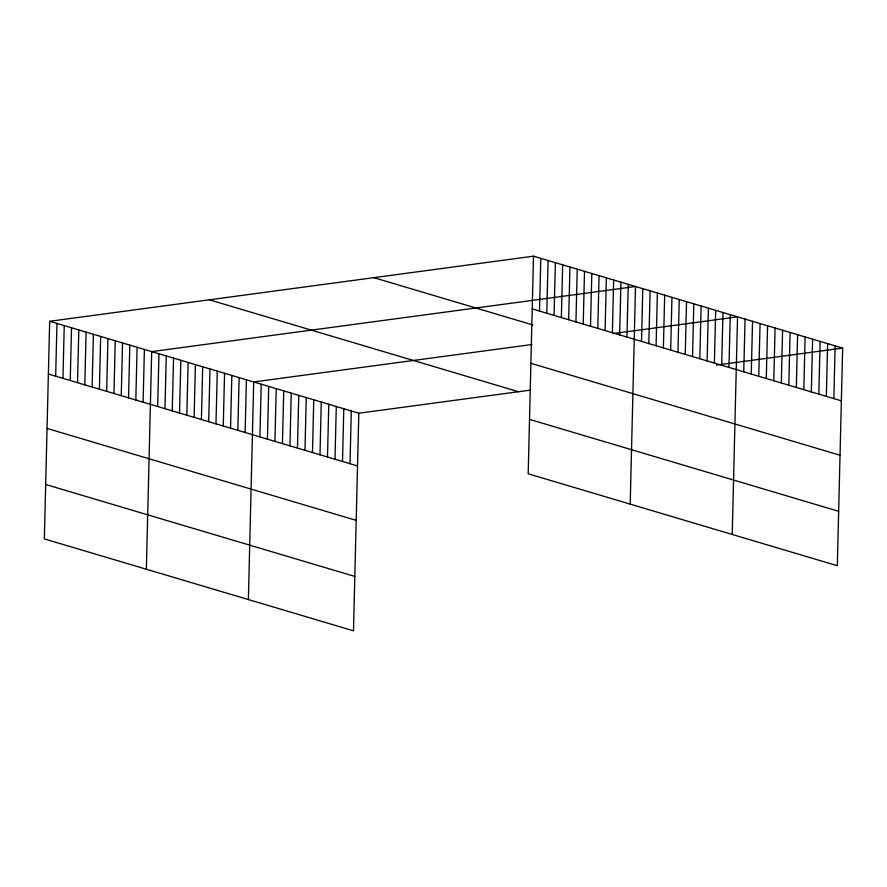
<?xml version="1.0" encoding="UTF-8"?>
<svg xmlns="http://www.w3.org/2000/svg" width="887" height="887" viewBox="0 0 887 887"><rect width="100%" height="100%" fill="white"/><g stroke="black" fill="none" stroke-linecap="round" stroke-linejoin="round"><path stroke-width="1.33" d="M49.672 321.282L44.35 538.897L353.492 630.823L358.814 413.209L49.672 321.282L533.508 256.177L842.65 348.103L837.328 565.718L528.186 473.791L533.508 256.177M55.67 376.177L56.956 323.456M62.955 378.35L64.241 325.618M70.239 380.512L71.525 327.78M77.524 382.685L78.821 329.953M84.819 384.847L86.106 332.115M92.104 387.009L93.39 334.288M99.388 389.182L100.674 336.45M106.673 391.344L107.959 338.623M113.957 393.518L115.255 340.785M121.253 395.68L122.539 342.959M128.537 397.853L129.824 345.121M135.822 400.015L137.108 347.283M143.106 402.177L144.404 349.456M146.366 569.232L151.688 351.618L635.524 286.512L630.202 504.126M157.686 406.512L158.973 353.791M164.971 408.685L166.257 355.953M172.255 410.847L173.542 358.126M179.54 413.02L180.837 360.288M186.835 415.183L188.122 362.45M194.12 417.356L195.406 364.624M201.404 419.518L202.691 366.786M208.689 421.68L209.986 368.959M215.984 423.853L217.271 371.121M223.269 426.015L224.555 373.294M230.553 428.188L231.84 375.456M237.838 430.35L239.124 377.618M245.122 432.523L246.42 379.791M248.382 599.568L253.704 381.953L531.912 344.522M259.924 436.914L261.21 384.193M267.43 439.154L268.717 386.422M274.937 441.382L276.223 388.65M282.443 443.611L283.729 390.89M289.949 445.851L291.246 393.118M297.467 448.079L298.753 395.347M304.973 450.308L306.259 397.587M312.479 452.547L313.765 399.815M319.985 454.776L321.271 402.055M327.491 457.016L328.778 404.284M334.998 459.244L336.284 406.512M342.504 461.473L343.801 408.752M350.021 463.713L351.307 410.98M539.507 311.071L540.793 258.339M546.791 313.233L548.077 260.512M554.076 315.406L555.362 262.674M561.36 317.568L562.657 264.836M568.656 319.741L569.942 267.009M575.94 321.903L577.226 269.171M583.225 324.065L584.511 271.344M590.509 326.239L591.806 273.506M597.805 328.401L599.091 275.68M605.089 330.574L606.375 277.842M612.374 332.736L613.66 280.004M619.658 334.909L620.944 282.177M626.943 337.071L628.24 284.339M641.523 341.406L642.809 288.674M648.807 343.568L650.093 290.847M656.092 345.742L657.389 293.009M663.387 347.904L664.673 295.183M670.672 350.077L671.958 297.345M677.956 352.239L679.242 299.507M685.241 354.401L686.527 301.68M692.525 356.574L693.822 303.842M699.821 358.736L701.107 306.015M707.105 360.909L708.391 308.177M714.39 363.071L715.676 310.35M721.674 365.244L722.972 312.512M728.97 367.406L730.256 314.674M732.218 534.462L737.54 316.847L612.762 333.634M743.761 371.808L745.047 319.076M751.267 374.037L752.553 321.316M758.773 376.276L760.059 323.544M766.279 378.505L767.577 325.773M773.797 380.734L775.083 328.013M781.303 382.973L782.589 330.241M788.809 385.202L790.095 332.47M796.315 387.431L797.601 334.709M803.822 389.67L805.108 336.938M811.328 391.899L812.614 339.167M818.834 394.127L820.131 341.406M826.34 396.367L827.638 343.635M833.858 398.596L835.144 345.875M358.814 413.209L530.57 390.103M716.53 365.078L842.65 348.103M532.222 308.898L841.364 400.835M373.837 277.664L532.943 324.975M530.892 363.315L840.033 455.242M209.332 299.795L518.474 391.721M529.517 419.374L838.658 511.3M48.375 374.015L357.528 465.941M47.055 428.421L356.197 520.359M45.681 484.49L354.822 576.417"/></g></svg>
